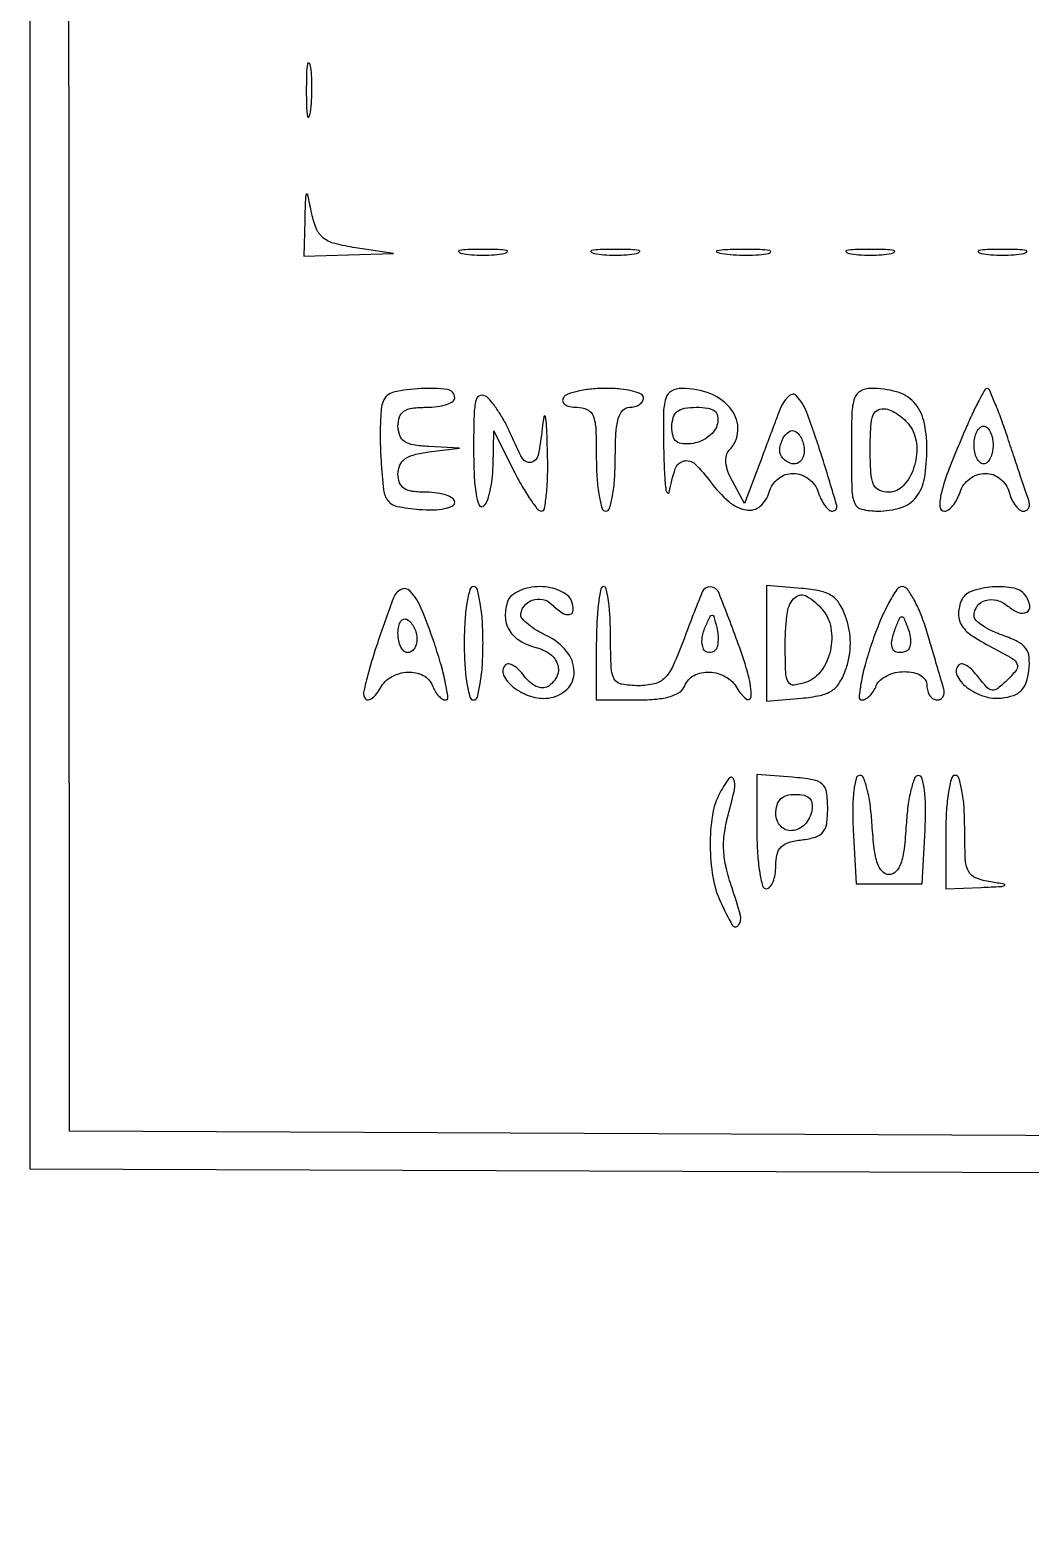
# Model space of a CAD drawing. Header units: millimetres. Extents: x 357084 to 357504, y 509210 to 509507.
# Drawn here: x 357122.36 to 357130.31, y 509430.18 to 509441.99 of the extents above; entities that cross this region are included whole.
import ezdxf

# ---------------------------------------------------------------- set-up
doc = ezdxf.new("R2010")
doc.units = ezdxf.units.MM

msp = doc.modelspace()

# ---------------------------------------------------------------- linework, layer by layer
for points in [[(357127.787, 509477.829), (357127.613, 509477.683, 0.084536), (357127.444, 509477.483, 0.134286), (357127.385, 509477.268, 0.129644), (357127.443, 509477.047, 0.07608), (357127.613, 509476.831, -0.033131), (357127.726, 509476.711, -0.069335), (357127.793, 509476.601, -0.069397), (357127.828, 509476.478, -0.033242), (357127.839, 509476.313), (357127.839, 509476.005), (357125.098, 509476.005), (357122.356, 509476.005), (357122.357, 509454.465), (357122.358, 509432.925), (357136.45, 509432.875, 0.000121), (357142.239, 509432.856, 0.000124), (357147.979, 509432.84, 0.00012), (357152.96, 509432.828, 0.000523), (357155.908, 509432.825), (357161.273, 509432.825)], [(357160.956, 509433.126), (357152.339, 509433.126, -0.000434), (357148.287, 509433.129, -0.000217), (357143.161, 509433.14, -0.000215), (357137.855, 509433.156, -0.000318), (357133.197, 509433.176), (357122.673, 509433.225), (357122.668, 509444.308, 0.000338), (357122.662, 509449.292, 0.000211), (357122.649, 509455.13, 0.000212), (357122.631, 509460.884, 0.000386)]]:
    msp.add_lwpolyline(points, format="xyb")
for points in [[(357124.556, 509441.499, 0.006817), (357124.558, 509441.364, 0.040183), (357124.566, 509441.295, 0.720633), (357124.577, 509441.293, 0.075924), (357124.588, 509441.331, 0.022548), (357124.598, 509441.423, 0.015659), (357124.601, 509441.527, 0.015827), (357124.598, 509441.627, 0.031163), (357124.587, 509441.706, 0.248898), (357124.576, 509441.721, 0.49082), (357124.565, 509441.715, 0.030832), (357124.558, 509441.634, 0.00738)], [(357124.543, 509440.466), (357124.535, 509440.185), (357124.891, 509440.195), (357125.248, 509440.206), (357124.948, 509440.252, -0.024462), (357124.783, 509440.285, -0.103591), (357124.693, 509440.329, -0.12875), (357124.638, 509440.4, -0.046885), (357124.6, 509440.523, 0.001805), (357124.567, 509440.676, 0.591189), (357124.558, 509440.678, 0.190728), (357124.55, 509440.661, 0.000976)], [(357125.792, 509440.207, 0.029693), (357125.869, 509440.197, 0.017887), (357125.961, 509440.193, 0.017887), (357126.053, 509440.197, 0.029693), (357126.13, 509440.207, 0.142433), (357126.154, 509440.219, 0.611425), (357126.15, 509440.23, 0.039503), (357126.082, 509440.237, 0.008087), (357125.961, 509440.239, 0.008087), (357125.84, 509440.237, 0.039503), (357125.772, 509440.23, 0.611425), (357125.769, 509440.219, 0.142433)], [(357126.844, 509440.207, 0.029693), (357126.921, 509440.197, 0.017887), (357127.013, 509440.193, 0.017887), (357127.105, 509440.197, 0.029693), (357127.182, 509440.207, 0.142433), (357127.205, 509440.219, 0.611425), (357127.202, 509440.23, 0.039503), (357127.134, 509440.237, 0.008087), (357127.013, 509440.239, 0.008087), (357126.892, 509440.237, 0.039503), (357126.824, 509440.23, 0.611425), (357126.82, 509440.219, 0.142433)], [(357127.859, 509440.206, 0.022548), (357127.95, 509440.196, 0.015659), (357128.054, 509440.193, 0.015827), (357128.155, 509440.197, 0.031163), (357128.234, 509440.207, 0.248898), (357128.248, 509440.218, 0.49082), (357128.242, 509440.229, 0.030832), (357128.161, 509440.237, 0.00738), (357128.026, 509440.238, 0.006817), (357127.892, 509440.236, 0.040183), (357127.822, 509440.228, 0.720633), (357127.821, 509440.218, 0.075924)], [(357128.871, 509440.207, 0.029693), (357128.948, 509440.197, 0.017887), (357129.04, 509440.193, 0.017887), (357129.132, 509440.197, 0.029693), (357129.209, 509440.207, 0.142433), (357129.233, 509440.219, 0.611425), (357129.229, 509440.23, 0.039503), (357129.161, 509440.237, 0.008087), (357129.04, 509440.239, 0.008087), (357128.919, 509440.237, 0.039503), (357128.851, 509440.23, 0.611425), (357128.848, 509440.219, 0.142433)], [(357129.923, 509440.207, 0.029693), (357130, 509440.197, 0.017887), (357130.092, 509440.193, 0.017887), (357130.184, 509440.197, 0.029693), (357130.261, 509440.207, 0.142433), (357130.284, 509440.219, 0.611425), (357130.281, 509440.23, 0.039503), (357130.213, 509440.237, 0.008087), (357130.092, 509440.239, 0.008087), (357129.971, 509440.237, 0.039503), (357129.903, 509440.23, 0.611425), (357129.899, 509440.219, 0.142433)], [(357125.166, 509439.03, 0.070665), (357125.152, 509438.968, 0.012314), (357125.145, 509438.849, 0.013157), (357125.144, 509438.708, 0.011459), (357125.15, 509438.56, 0.012283), (357125.17, 509438.324, 0.138837), (357125.206, 509438.238, 0.183182), (357125.277, 509438.195, 0.024776), (357125.454, 509438.171, 0.024401), (357125.566, 509438.167, 0.045629), (357125.656, 509438.177, 0.063099), (357125.717, 509438.197, 0.287917), (357125.736, 509438.228, 0.245934), (357125.72, 509438.258, 0.066712), (357125.67, 509438.284, 0.051413), (357125.597, 509438.301, 0.033582), (357125.511, 509438.307, -0.030909), (357125.399, 509438.314, -0.112886), (357125.333, 509438.338, -0.16354), (357125.298, 509438.383, -0.087507), (357125.285, 509438.453, -0.100783), (357125.3, 509438.522, -0.1371), (357125.34, 509438.572, -0.094495), (357125.413, 509438.606, -0.030931), (357125.53, 509438.628), (357125.774, 509438.659), (357125.53, 509438.671, -0.028006), (357125.407, 509438.684, -0.10675), (357125.336, 509438.711, -0.159285), (357125.299, 509438.759, -0.088322), (357125.285, 509438.833, -0.081208), (357125.297, 509438.906, -0.166173), (357125.332, 509438.952, -0.116834), (357125.398, 509438.976, -0.030703), (357125.511, 509438.983, 0.031626), (357125.597, 509438.989, 0.048861), (357125.67, 509439.005, 0.06271), (357125.72, 509439.029, 0.254951), (357125.736, 509439.058, 0.376772), (357125.678, 509439.124, 0.044813), (357125.468, 509439.132, 0.042719), (357125.25, 509439.103, 0.251082)], [(357125.886, 509438.65, 0.010888), (357125.891, 509438.44, 0.029985), (357125.906, 509438.293, 0.048979), (357125.93, 509438.205, 0.472357), (357125.961, 509438.195, 0.162631), (357125.991, 509438.23, 0.032685), (357126.016, 509438.309, 0.031389), (357126.034, 509438.409, 0.024838), (357126.041, 509438.518), (357126.046, 509438.795), (357126.206, 509438.476, 0.014092), (357126.272, 509438.354, 0.020744), (357126.337, 509438.251, 0.016822), (357126.395, 509438.172, 0.228523), (357126.427, 509438.157, 0.367797), (357126.45, 509438.177, 0.01495), (357126.466, 509438.295, 0.019978), (357126.475, 509438.446, 0.012056), (357126.474, 509438.626, 0.00331), (357126.467, 509438.834, 0.045124), (357126.458, 509438.909, 0.816098), (357126.446, 509438.909, 0.019739), (357126.432, 509438.814, -0.025183), (357126.399, 509438.602, -0.290248), (357126.343, 509438.545, -0.336004), (357126.275, 509438.575, -0.02936), (357126.188, 509438.755, 0.023018), (357126.145, 509438.847, 0.020408), (357126.092, 509438.938, 0.020908), (357126.037, 509439.016, 0.057081), (357125.991, 509439.065, 0.237633), (357125.94, 509439.077, 0.277688), (357125.906, 509439.042, 0.055684), (357125.89, 509438.924, 0.006084)], [(357126.6, 509439.058, 0.202618), (357126.595, 509439.03, 0.181468), (357126.612, 509439.005, 0.104212), (357126.652, 509438.988, 0.047867), (357126.708, 509438.983, -0.110639), (357126.79, 509438.965, -0.195385), (357126.837, 509438.914, -0.080115), (357126.858, 509438.809, -0.00961), (357126.862, 509438.57, 0.017105), (357126.868, 509438.412, 0.027868), (357126.885, 509438.278, 0.026982), (357126.908, 509438.179, 0.332234), (357126.938, 509438.157, 0.332234), (357126.967, 509438.179, 0.026982), (357126.991, 509438.278, 0.027868), (357127.007, 509438.412, 0.017105), (357127.013, 509438.57, -0.01212), (357127.018, 509438.776, -0.054498), (357127.037, 509438.895, -0.118311), (357127.072, 509438.959, -0.211442), (357127.125, 509438.983, 0.064853), (357127.168, 509438.989, 0.082425), (357127.205, 509439.005, 0.098894), (357127.229, 509439.03, 0.148195), (357127.238, 509439.058, 0.293924), (357127.219, 509439.087, 0.044731), (357127.151, 509439.111, 0.038191), (357127.055, 509439.128, 0.023957), (357126.942, 509439.133, 0.023552), (357126.825, 509439.128, 0.030444), (357126.719, 509439.111, 0.031293), (357126.636, 509439.087, 0.17067)], [(357127.398, 509438.626, 0.00664), (357127.405, 509438.443, 0.022499), (357127.416, 509438.324, 0.208217), (357127.429, 509438.302, 0.548328), (357127.442, 509438.307, -0.038), (357127.49, 509438.493, -0.254003), (357127.558, 509438.556, -0.261177), (357127.646, 509438.532, -0.039687), (357127.77, 509438.39, 0.054853), (357127.915, 509438.233, 0.135783), (357128.055, 509438.166, 0.222582), (357128.166, 509438.196, 0.154745), (357128.236, 509438.307, -0.081569), (357128.263, 509438.367, -0.081232), (357128.307, 509438.415, -0.081881), (357128.364, 509438.447, -0.084816), (357128.427, 509438.457, -0.087347), (357128.49, 509438.446, -0.07414), (357128.55, 509438.414, -0.073283), (357128.597, 509438.366, -0.081765), (357128.627, 509438.307, 0.037418), (357128.65, 509438.25, 0.047757), (357128.68, 509438.201, 0.055735), (357128.712, 509438.167, 0.176879), (357128.741, 509438.157, 0.498766), (357128.774, 509438.201, 0.006779), (357128.66, 509438.579, 0.011316), (357128.536, 509438.942, 0.10872), (357128.449, 509439.079, 0.292248), (357128.419, 509439.086, 0.115318), (357128.381, 509439.061, 0.066837), (357128.342, 509439.007, 0.034375), (357128.308, 509438.931, -0.000555), (357128.271, 509438.832, -0.000282), (357128.225, 509438.708, -0.00028), (357128.177, 509438.58, -0.00042), (357128.135, 509438.469), (357128.04, 509438.217), (357127.944, 509438.394, -0.037016), (357127.909, 509438.472, -0.061409), (357127.893, 509438.542, -0.079017), (357127.897, 509438.6, -0.14144), (357127.919, 509438.641, 0.182773), (357127.988, 509438.798, 0.177982), (357127.937, 509438.963, 0.134094), (357127.772, 509439.089, 0.096625), (357127.543, 509439.133, 0.126767), (357127.46, 509439.112, 0.199585), (357127.414, 509439.054, 0.068226), (357127.396, 509438.931, 0.006532)], [(357128.89, 509438.645, 0.005977), (357128.894, 509438.325, 0.096003), (357128.917, 509438.219, 0.237989), (357128.974, 509438.172, 0.057433), (357129.1, 509438.157, 0.074811), (357129.285, 509438.185, 0.153578), (357129.405, 509438.267, 0.124683), (357129.471, 509438.417, 0.041621), (357129.491, 509438.658, 0.057824), (357129.465, 509438.877, 0.131168), (357129.387, 509439.023, 0.138198), (357129.25, 509439.106, 0.067289), (357129.045, 509439.133, 0.124953), (357128.962, 509439.112, 0.193837), (357128.915, 509439.055, 0.069804), (357128.894, 509438.934, 0.007237)], [(357129.799, 509438.814, 0.006967), (357129.668, 509438.495, 0.031417), (357129.606, 509438.303, 0.06929), (357129.593, 509438.194, 0.406716), (357129.631, 509438.157, 0.162178), (357129.663, 509438.168, 0.060682), (357129.698, 509438.201, 0.051981), (357129.73, 509438.25, 0.042572), (357129.754, 509438.307, -0.081765), (357129.783, 509438.366, -0.073283), (357129.831, 509438.414, -0.07414), (357129.891, 509438.446, -0.087347), (357129.954, 509438.457, -0.084816), (357130.017, 509438.447, -0.081881), (357130.074, 509438.415, -0.081232), (357130.118, 509438.367, -0.081569), (357130.145, 509438.307, 0.043617), (357130.165, 509438.25, 0.054461), (357130.195, 509438.201, 0.064564), (357130.227, 509438.168, 0.167833), (357130.259, 509438.157, 0.144368), (357130.284, 509438.165, 0.150349), (357130.301, 509438.185, 0.11793), (357130.306, 509438.215, 0.071212), (357130.298, 509438.251, -0.006425), (357130.278, 509438.308, -0.000812), (357130.236, 509438.433, -0.000953), (357130.186, 509438.581, -0.000792), (357130.134, 509438.739, 0.007326), (357130.082, 509438.89, 0.011708), (357130.032, 509439.017, 0.005617), (357129.988, 509439.122, 0.296933), (357129.97, 509439.133, 0.268715), (357129.952, 509439.123, 0.007322), (357129.906, 509439.039, 0.01326), (357129.854, 509438.936, 0.008468)], [(357127.825, 509438.852, -0.107272), (357127.803, 509438.8, -0.069535), (357127.758, 509438.752, -0.065066), (357127.698, 509438.715, -0.069036), (357127.631, 509438.696, -0.046977), (357127.549, 509438.692, -0.155535), (357127.499, 509438.711, -0.169909), (357127.472, 509438.754, -0.058652), (357127.463, 509438.828, -0.070751), (357127.474, 509438.902, -0.153935), (357127.505, 509438.949, -0.127862), (357127.563, 509438.975, -0.042182), (357127.657, 509438.983, -0.035475), (357127.748, 509438.977, -0.131095), (357127.801, 509438.954, -0.187968), (357127.825, 509438.913, -0.088399)], [(357129.362, 509438.826, -0.129854), (357129.41, 509438.675, -0.092297), (357129.385, 509438.498, -0.103794), (357129.303, 509438.358, -0.211671), (357129.189, 509438.307, -0.106104), (357129.112, 509438.324, -0.186935), (357129.067, 509438.369, -0.088794), (357129.045, 509438.462, -0.013628), (357129.04, 509438.651, -0.013086), (357129.045, 509438.831, -0.079293), (357129.064, 509438.922, -0.196517), (357129.103, 509438.963, -0.156277), (357129.164, 509438.97, -0.06752), (357129.216, 509438.952, -0.040807), (357129.273, 509438.917, -0.040163), (357129.324, 509438.873, -0.055346)], [(357130.017, 509438.683, -0.048028), (357130.011, 509438.625, -0.068025), (357129.994, 509438.577, -0.088204), (357129.97, 509438.544, -0.191087), (357129.941, 509438.532, -0.191087), (357129.913, 509438.544, -0.088204), (357129.888, 509438.577, -0.068025), (357129.872, 509438.625, -0.048028), (357129.866, 509438.683, -0.048028), (357129.872, 509438.74, -0.068025), (357129.888, 509438.789, -0.088204), (357129.913, 509438.821, -0.191087), (357129.941, 509438.833, -0.191087), (357129.97, 509438.821, -0.088204), (357129.994, 509438.789, -0.068025), (357130.011, 509438.74, -0.048028)], [(357128.515, 509438.641, -0.10924), (357128.5, 509438.574, -0.197274), (357128.46, 509438.537, -0.1881), (357128.403, 509438.538, -0.099868), (357128.345, 509438.577, -0.210351), (357128.32, 509438.641, -0.101767), (357128.342, 509438.727, -0.122354), (357128.392, 509438.788, -0.305994), (357128.447, 509438.79, -0.096533), (357128.473, 509438.767, -0.052635), (357128.495, 509438.729, -0.049696), (357128.51, 509438.685, -0.055887)], [(357125.247, 509437.462, 0.004355), (357125.121, 509437.105, 0.015444), (357125.05, 509436.874, 0.016325), (357125.012, 509436.715, 0.252108), (357125.027, 509436.663, 0.25805), (357125.05, 509436.656, 0.103581), (357125.08, 509436.67, 0.067394), (357125.113, 509436.703, 0.038471), (357125.145, 509436.75, -0.137509), (357125.234, 509436.84, -0.11809), (357125.363, 509436.877, -0.13055), (357125.485, 509436.85, -0.184276), (357125.559, 509436.768, 0.044808), (357125.58, 509436.725, 0.051669), (357125.607, 509436.688, 0.05909), (357125.637, 509436.663, 0.146714), (357125.664, 509436.655, 0.452778), (357125.682, 509436.675, 0.016839), (357125.663, 509436.787, 0.02048), (357125.628, 509436.933, 0.011642), (357125.574, 509437.106, 0.016812), (357125.47, 509437.383, 0.08757), (357125.382, 509437.521, 0.338631), (357125.309, 509437.534, 0.188772)], [(357125.811, 509437.106, 0.015416), (357125.817, 509436.932, 0.025878), (357125.833, 509436.787, 0.024068), (357125.857, 509436.678, 0.339565), (357125.886, 509436.655, 0.339565), (357125.916, 509436.678, 0.024068), (357125.939, 509436.787, 0.025878), (357125.956, 509436.932, 0.015416), (357125.961, 509437.106, 0.015416), (357125.956, 509437.28, 0.025878), (357125.939, 509437.425, 0.024068), (357125.916, 509437.533, 0.339565), (357125.886, 509437.556, 0.339565), (357125.857, 509437.533, 0.024068), (357125.833, 509437.425, 0.025878), (357125.817, 509437.28, 0.015416)], [(357126.159, 509437.444, 0.097657), (357126.138, 509437.321, 0.1292), (357126.169, 509437.212, 0.120152), (357126.253, 509437.127, 0.077565), (357126.38, 509437.073, -0.097855), (357126.494, 509437.02, -0.160723), (357126.555, 509436.933, -0.191715), (357126.547, 509436.839, -0.140114), (357126.476, 509436.761, -0.157669), (357126.435, 509436.751, -0.087752), (357126.385, 509436.763, -0.07236), (357126.334, 509436.796, -0.057169), (357126.289, 509436.845, 0.038622), (357126.247, 509436.894, 0.062856), (357126.203, 509436.927, 0.089578), (357126.166, 509436.941, 0.245235), (357126.139, 509436.933, 0.317468), (357126.125, 509436.852, 0.118115), (357126.202, 509436.757, 0.084708), (357126.339, 509436.684, 0.108927), (357126.481, 509436.67, 0.164398), (357126.629, 509436.74, 0.210072), (357126.686, 509436.879, 0.166262), (357126.626, 509437.041, 0.11042), (357126.468, 509437.165, -0.024436), (357126.389, 509437.208, -0.032778), (357126.322, 509437.255, -0.034396), (357126.274, 509437.299, -0.191682), (357126.262, 509437.331, -0.169417), (357126.287, 509437.402, -0.143944), (357126.353, 509437.449, -0.135175), (357126.437, 509437.454, -0.144904), (357126.509, 509437.415, 0.047002), (357126.59, 509437.347, 0.198035), (357126.65, 509437.335, 0.360982), (357126.678, 509437.368, 0.092011), (357126.664, 509437.444, 0.133279), (357126.633, 509437.487, 0.06376), (357126.573, 509437.523, 0.055896), (357126.496, 509437.548, 0.049127), (357126.412, 509437.556, 0.049127), (357126.328, 509437.548, 0.055896), (357126.251, 509437.523, 0.06376), (357126.191, 509437.487, 0.133279)], [(357126.862, 509437.106), (357126.862, 509436.655), (357127.192, 509436.655, 0.021796), (357127.342, 509436.662, 0.051552), (357127.452, 509436.683, 0.0754), (357127.526, 509436.718, 0.153735), (357127.566, 509436.768, -0.184276), (357127.639, 509436.85, -0.13055), (357127.761, 509436.877, -0.11809), (357127.89, 509436.84, -0.137509), (357127.98, 509436.75, 0.098772), (357128.054, 509436.663, 0.61531), (357128.093, 509436.682, 0.076433), (357128.073, 509436.845, 0.019118), (357127.991, 509437.101, 0.005992), (357127.838, 509437.504, 0.282565), (357127.771, 509437.554, 0.331578), (357127.704, 509437.514, 0.007364), (357127.56, 509437.142, -0.014665), (357127.473, 509436.929, -0.088943), (357127.407, 509436.83, -0.142579), (357127.325, 509436.783, -0.059399), (357127.198, 509436.768, -0.041254), (357127.063, 509436.78, -0.226076), (357127.005, 509436.821, -0.120346), (357126.98, 509436.909, -0.008853), (357126.975, 509437.163, 0.01343), (357126.971, 509437.314, 0.022088), (357126.959, 509437.441, 0.017924), (357126.941, 509437.539, 0.353572), (357126.919, 509437.556, 0.361604), (357126.897, 509437.538, 0.014055), (357126.879, 509437.424, 0.019348), (357126.867, 509437.278, 0.011735)], [(357128.214, 509437.106), (357128.214, 509436.646), (357128.494, 509436.669, 0.029675), (357128.642, 509436.691, 0.094331), (357128.734, 509436.728, 0.112443), (357128.797, 509436.793, 0.052242), (357128.847, 509436.899, 0.042791), (357128.873, 509437, 0.041327), (357128.882, 509437.106, 0.041327), (357128.873, 509437.211, 0.042791), (357128.847, 509437.312, 0.052242), (357128.797, 509437.418, 0.112443), (357128.734, 509437.483, 0.094331), (357128.642, 509437.521, 0.029675), (357128.494, 509437.542), (357128.214, 509437.565)], [(357129.052, 509437.106, 0.013603), (357128.999, 509436.933, 0.02409), (357128.966, 509436.787, 0.02277), (357128.952, 509436.678, 0.438997), (357128.972, 509436.655, 0.130716), (357129.003, 509436.663, 0.06305), (357129.036, 509436.688, 0.056096), (357129.066, 509436.725, 0.052161), (357129.088, 509436.768, -0.119725), (357129.118, 509436.811, -0.065064), (357129.172, 509436.847, -0.059009), (357129.239, 509436.872, -0.058092), (357129.311, 509436.88, -0.05124), (357129.385, 509436.873, -0.089017), (357129.442, 509436.85, -0.115825), (357129.478, 509436.814, -0.138282), (357129.491, 509436.768, 0.069846), (357129.497, 509436.725, 0.085748), (357129.515, 509436.688, 0.100098), (357129.541, 509436.664, 0.138539), (357129.571, 509436.655, 0.12779), (357129.6, 509436.662, 0.138856), (357129.62, 509436.683, 0.119705), (357129.629, 509436.713, 0.081218), (357129.624, 509436.749, -0.000374), (357129.607, 509436.805, -0.000053), (357129.573, 509436.92, -0.000061), (357129.533, 509437.056, -0.000052), (357129.49, 509437.2, 0.021782), (357129.443, 509437.336, 0.031755), (357129.389, 509437.451, 0.03272), (357129.336, 509437.535, 0.238846), (357129.294, 509437.556, 0.251866), (357129.251, 509437.533, 0.022604), (357129.186, 509437.424, 0.025133), (357129.117, 509437.278, 0.016818)], [(357129.761, 509437.437, 0.093036), (357129.742, 509437.33, 0.155381), (357129.77, 509437.243, 0.095932), (357129.856, 509437.161, 0.022436), (357130.031, 509437.061, -0.012655), (357130.169, 509436.985, -0.161836), (357130.207, 509436.941, -0.268397), (357130.202, 509436.894, -0.036334), (357130.134, 509436.817, -0.023893), (357130.055, 509436.747, -0.194336), (357130.01, 509436.733, -0.191112), (357129.968, 509436.754, -0.023004), (357129.9, 509436.837, 0.036442), (357129.855, 509436.889, 0.05953), (357129.81, 509436.925, 0.084319), (357129.771, 509436.941, 0.254873), (357129.744, 509436.933, 0.317468), (357129.73, 509436.852, 0.118115), (357129.806, 509436.757, 0.084708), (357129.944, 509436.684, 0.108927), (357130.085, 509436.67, 0.053167), (357130.18, 509436.691, 0.116664), (357130.242, 509436.731, 0.11517), (357130.281, 509436.794, 0.051049), (357130.302, 509436.89, 0.052347), (357130.303, 509436.996, 0.137253), (357130.277, 509437.065, 0.116815), (357130.214, 509437.118, 0.03271), (357130.096, 509437.168, -0.027129), (357130.008, 509437.204, -0.037239), (357129.934, 509437.246, -0.041038), (357129.881, 509437.289, -0.206337), (357129.866, 509437.323, -0.157736), (357129.891, 509437.4, -0.1659), (357129.957, 509437.447, -0.140304), (357130.047, 509437.448, -0.106031), (357130.134, 509437.402, 0.0747), (357130.218, 509437.351, 0.218235), (357130.284, 509437.354, 0.315081), (357130.309, 509437.4, 0.110053), (357130.282, 509437.476, 0.206514), (357130.186, 509437.543, 0.069604), (357130.012, 509437.554, 0.069968), (357129.843, 509437.517, 0.215659)], [(357128.661, 509437.373, -0.132924), (357128.727, 509437.228, -0.095844), (357128.723, 509437.048, -0.098888), (357128.652, 509436.888, -0.15286), (357128.533, 509436.797, -0.057459), (357128.435, 509436.773, -0.308051), (357128.389, 509436.797, -0.117489), (357128.368, 509436.874, -0.007449), (357128.364, 509437.108, -0.033833), (357128.381, 509437.353, -0.178467), (357128.443, 509437.47, -0.328673), (357128.538, 509437.479, -0.084439)], [(357125.436, 509437.139, -0.067639), (357125.43, 509437.097, -0.08433), (357125.414, 509437.062, -0.09965), (357125.389, 509437.039, -0.142666), (357125.361, 509437.031, -0.195654), (357125.332, 509437.042, -0.086673), (357125.308, 509437.076, -0.066561), (357125.291, 509437.126, -0.0466), (357125.285, 509437.185, -0.047867), (357125.291, 509437.241, -0.104212), (357125.308, 509437.281, -0.181468), (357125.332, 509437.298, -0.202618), (357125.361, 509437.293, -0.08825), (357125.389, 509437.268, -0.053305), (357125.414, 509437.229, -0.051278), (357125.43, 509437.184, -0.061875)], [(357127.808, 509437.05, -0.220948), (357127.756, 509437.031, -0.276564), (357127.715, 509437.06, -0.130073), (357127.703, 509437.14, -0.074943), (357127.728, 509437.234, -0.006675), (357127.767, 509437.32, -0.299388), (357127.783, 509437.33, -0.331063), (357127.797, 509437.319, -0.007526), (357127.819, 509437.231, -0.03472), (357127.829, 509437.175, -0.039523), (357127.829, 509437.121, -0.043304), (357127.823, 509437.076, -0.13795)], [(357129.326, 509437.042, -0.113119), (357129.26, 509437.032, -0.264736), (357129.22, 509437.06, -0.160062), (357129.212, 509437.123, -0.045292), (357129.239, 509437.221, -0.00941), (357129.274, 509437.306, -0.321298), (357129.292, 509437.317, -0.286809), (357129.309, 509437.304, -0.008116), (357129.344, 509437.213, -0.046499), (357129.358, 509437.155, -0.065629), (357129.36, 509437.103, -0.084725), (357129.349, 509437.063, -0.193502)], [(357127.845, 509435.916, 0.084094), (357127.785, 509435.737, 0.040687), (357127.767, 509435.495, 0.040271), (357127.789, 509435.247, 0.065011), (357127.851, 509435.044, 0.023329), (357127.943, 509434.864, 0.532848), (357127.991, 509434.861, 0.235263), (357128.008, 509434.941, 0.017501), (357127.941, 509435.159, -0.025952), (357127.895, 509435.32, -0.043716), (357127.875, 509435.458, -0.046461), (357127.88, 509435.592, -0.03425), (357127.91, 509435.737, 0.013961), (357127.96, 509435.941, 0.141964), (357127.954, 509436.026, 0.5973), (357127.918, 509436.032, 0.036502)], [(357128.139, 509435.608, 0.015212), (357128.144, 509435.432, 0.025678), (357128.161, 509435.286, 0.023809), (357128.184, 509435.176, 0.340304), (357128.214, 509435.153, 0.222198), (357128.243, 509435.167, 0.076733), (357128.267, 509435.207, 0.058353), (357128.284, 509435.266, 0.039203), (357128.289, 509435.336, -0.055836), (357128.3, 509435.428, -0.141505), (357128.332, 509435.486, -0.127216), (357128.393, 509435.522, -0.041197), (357128.496, 509435.542, 0.042092), (357128.605, 509435.564, 0.150028), (357128.664, 509435.603, 0.139442), (357128.694, 509435.67, 0.034539), (357128.702, 509435.791, 0.036644), (357128.693, 509435.921, 0.177086), (357128.658, 509435.985, 0.140701), (357128.585, 509436.02, 0.020378), (357128.421, 509436.04), (357128.139, 509436.063)], [(357128.905, 509435.623), (357128.928, 509435.191), (357129.19, 509435.191), (357129.453, 509435.191), (357129.476, 509435.623, 0.014695), (357129.48, 509435.795, 0.028531), (357129.471, 509435.933, 0.030852), (357129.453, 509436.031, 0.34439), (357129.423, 509436.054, 0.313945), (357129.393, 509436.033, 0.027826), (357129.364, 509435.939, 0.028501), (357129.34, 509435.811, 0.017811), (357129.326, 509435.66, -0.014451), (357129.309, 509435.471, -0.053896), (357129.283, 509435.354, -0.104623), (357129.244, 509435.289, -0.20874), (357129.19, 509435.266, -0.20874), (357129.137, 509435.289, -0.104623), (357129.098, 509435.354, -0.053896), (357129.072, 509435.471, -0.014451), (357129.055, 509435.66, 0.017811), (357129.041, 509435.811, 0.028501), (357129.017, 509435.939, 0.027826), (357128.988, 509436.033, 0.313945), (357128.957, 509436.054, 0.34439), (357128.928, 509436.031, 0.030852), (357128.91, 509435.933, 0.028531), (357128.901, 509435.795, 0.014695)], [(357129.641, 509435.604), (357129.641, 509435.153), (357129.923, 509435.164, 0.002217), (357130.079, 509435.171, 0.117172), (357130.107, 509435.18, 0.703743), (357130.106, 509435.189, 0.005737), (357129.998, 509435.207, -0.055409), (357129.878, 509435.239, -0.192222), (357129.821, 509435.292, -0.100329), (357129.796, 509435.394, -0.009861), (357129.791, 509435.646, 0.017315), (357129.786, 509435.803, 0.028195), (357129.769, 509435.934, 0.027523), (357129.745, 509436.033, 0.331037), (357129.716, 509436.054, 0.339565), (357129.686, 509436.032, 0.024068), (357129.663, 509435.923, 0.025878), (357129.646, 509435.778, 0.015416)], [(357128.576, 509435.774, -0.143076), (357128.519, 509435.664, -0.183129), (357128.418, 509435.615, -0.232055), (357128.328, 509435.65, -0.188778), (357128.289, 509435.748, -0.067185), (357128.299, 509435.818, -0.12999), (357128.327, 509435.867, -0.12999), (357128.375, 509435.895, -0.067185), (357128.445, 509435.904, -0.055256), (357128.514, 509435.897, -0.142094), (357128.557, 509435.873, -0.164476), (357128.577, 509435.832, -0.081073)]]:
    msp.add_lwpolyline(points, format="xyb", close=True)

doc.saveas('drawing.dxf')
